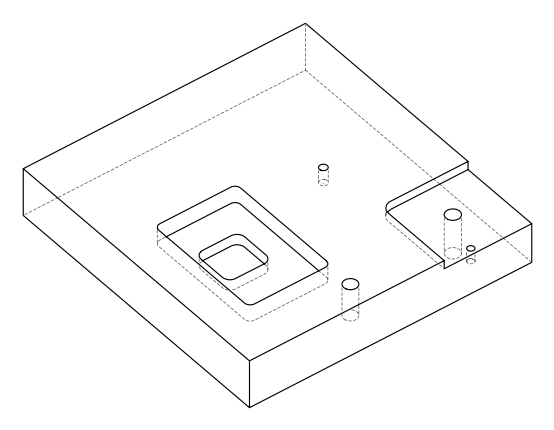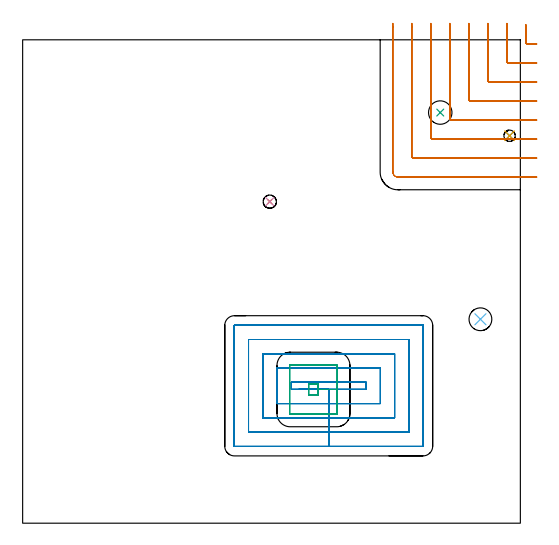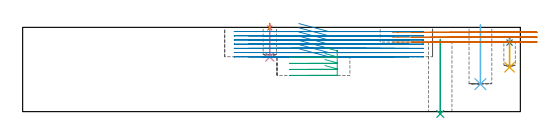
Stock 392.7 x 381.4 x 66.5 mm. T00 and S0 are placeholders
(PLAN: 9 operations, 7 tool changes, 32.8 min)
(1 SPOT_DRILL | STEP1POCKET | NXT0321_9005460120000 | 0.03 min | 0 mm3)
(2 SPOT_DRILL_1 | STEP1POCKET_1 | NXT0321_9005460120000 | 0.03 min | 1196 mm3)
(3 INDEXABLE_INSERT_DRILL_THROUGH_HOLE_FROM_SOLID | STEP1HOLE | NXT0302_008 | 0.24 min | 17848 mm3)
(4 DRILL_BLIND_HOLE_INTO_CENTER | STEP1POCKET | NXT0301_076 | 0.1 min | 1906 mm3)
(5 DRILL_BLIND_HOLE_INTO_CENTER_1 | STEP1POCKET_1 | NXT0301_061 | 0.09 min | 1232 mm3)
(6 INDEXABLE_INSERT_DRILL_BLIND_HOLE_FROM_SOLID | STEP1POCKET_2 | NXT0302_007 | 0.19 min | 11327 mm3)
(7 MILL_CORNER_NOTCH_RECTANGULAR | CORNER_NOTCH_RECTANGULAR | UGT0201_104 | Follow Part, ap 5, ae 75% | 6.79 min | 146945 mm3)
(8 MILL_RECTANGULAR_POCKET | POCKET_RECTANGULAR_STRAIGHT | UGT0201_133 | Follow Part, ap 3.75, ae 75% | 23 min | 419697 mm3)
(9 MILL_RECTANGULAR_POCKET_1 | POCKET_RECTANGULAR_STRAIGHT_1 | UGT0201_104 | Follow Part, ap 5, ae 75% | 2.34 min | 48354 mm3)
(TOOL NXT0321_9005460120000 | NC Spot Drill, 142deg, 12mm, Carbide, Uncoated | D12 PA142 FL30 Z2)
(TOOL NXT0302_008 | Index. Insert Drill 18.5mm [880-D1850L25-05] | D18.5 PA176 FL93 Z2)
(TOOL NXT0301_076 | Carbide Drill 10.5mm [860.1-1050-032A1-MM 2214] | D10.5 PA140 FL55 Z2)
(TOOL NXT0301_061 | Carbide Drill 9mm [860.1-0900-027A1-MM 2214] | D9 PA140 FL47 Z2)
(TOOL NXT0302_007 | Index. Insert Drill 18mm [880-D1800L25-05] | D18 PA176 FL90 Z2)
(TOOL UGT0201_104 | End Mill 20 mm | D20 FL22 Z2)
(TOOL UGT0201_133 | Carbide End Mill 15.0 | D15 FL30 Z4)
(OP 1 SPOT_DRILL)
G17 G21 G94 G90
T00 M6
G54
G17 G0 G90 X195. Y253.7 S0 M3
G43 Z76.5 H0
G94 G81 G98 Z66.048 F250. R69.5
G80
M5
M2
(OP 2 SPOT_DRILL_1)
G17 G21 G94 G90
T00 M6
G54
G17 G0 G90 X384.2 Y305.7 S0 M3
G43 Z76.5 H0
G94 G81 G98 Z54.513 F250. R57.9
G80
M5
M2
(OP 3 INDEXABLE_INSERT_DRILL_THROUGH_HOLE_FROM_SOLID)
G17 G21 G94 G90
T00 M6
G54
G17 G0 G90 X329.5 Y324. S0 M3
G43 Z76.5 H1
G94 G81 G98 Z-1.823 F250. R56.9
G80
M5
M2
(OP 4 DRILL_BLIND_HOLE_INTO_CENTER)
G17 G21 G94 G90
T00 M6
G54
G17 G0 G90 X195. Y253.7 S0 M3
G43 Z76.5 H1
G94 G81 G98 Z43.1 F250. R68.5
G80
M5
M2
(OP 5 DRILL_BLIND_HOLE_INTO_CENTER_1)
G17 G21 G94 G90
T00 M6
G54
G17 G0 G90 X384.2 Y305.7 S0 M3
G43 Z76.5 H1
G94 G81 G98 Z35. F250. R56.9
G80
M5
M2
(OP 6 INDEXABLE_INSERT_DRILL_BLIND_HOLE_FROM_SOLID)
G17 G21 G94 G90
T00 M6
G54
G17 G0 G90 X361.2 Y160.9 S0 M3
G43 Z76.5 H1
G94 G81 G98 Z21.7 F250. R68.5
G80
M5
M2
(OP 7 MILL_CORNER_NOTCH_RECTANGULAR)
G17 G21 G94 G90
T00 M6
G54
G17 G0 G90 X397.1 Y393.38 S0 M3
G43 Z76.5 H0
Z62.633
G94 G1 Y390.38 F250.
Y379.093 F500.
G3 X398.093 Y378.1 R1.
G1 X402.7
X405.7 F250.
G0 Z76.5
X382.1 Y394.4
Z62.633
G1 Y391.4
Y364.093 F500.
G3 X383.093 Y363.1 R1.
G1 X402.7
X405.7 F250.
G0 Z76.5
X367.1 Y394.4
Z62.633
G1 Y391.4
Y349.094 F500.
G3 X368.094 Y348.1 R1.
G1 X402.7
X405.7 F250.
G0 Z76.5
X352.1 Y394.4
Z62.633
G1 Y391.4
Y334.094 F500.
G3 X353.094 Y333.1 R1.
G1 X402.7
X405.7 F250.
G0 Z76.5
X337.1 Y394.4
Z62.633
G1 Y391.4
Y319.094 F500.
G3 X338.094 Y318.1 R1.
G1 X402.7
X405.7 F250.
G0 Z76.5
X322.1 Y394.4
Z62.633
G1 Y391.4
Y304.095 F500.
G3 X323.095 Y303.1 R1.
G1 X402.7
X405.7 F250.
G0 Z76.5
X307.1 Y394.4
Z62.633
G1 Y391.4
Y289.095 F500.
G3 X308.095 Y288.1 R1.
G1 X402.7
X405.7 F250.
G0 Z76.5
X292.1 Y394.4
Z62.633
G1 Y391.4
Y277.1 F500.
G3 X296.1 Y273.1 R4.
G1 X402.7
X405.7 F250.
G0 Z76.5
X397.1 Y393.38
Z58.767
G1 Y390.38
Y379.093 F500.
G3 X398.093 Y378.1 R1.
G1 X402.7
X405.7 F250.
G0 Z76.5
X382.1 Y394.4
Z58.767
G1 Y391.4
Y364.093 F500.
G3 X383.093 Y363.1 R1.
G1 X402.7
X405.7 F250.
G0 Z76.5
X367.1 Y394.4
Z58.767
G1 Y391.4
Y349.094 F500.
G3 X368.094 Y348.1 R1.
G1 X402.7
X405.7 F250.
G0 Z76.5
X352.1 Y394.4
Z58.767
G1 Y391.4
Y334.094 F500.
G3 X353.094 Y333.1 R1.
G1 X402.7
X405.7 F250.
G0 Z76.5
X337.1 Y394.4
Z58.767
G1 Y391.4
Y319.094 F500.
G3 X338.094 Y318.1 R1.
G1 X402.7
X405.7 F250.
G0 Z76.5
X322.1 Y394.4
Z58.767
G1 Y391.4
Y304.095 F500.
G3 X323.095 Y303.1 R1.
G1 X402.7
X405.7 F250.
G0 Z76.5
X307.1 Y394.4
Z58.767
G1 Y391.4
Y289.095 F500.
G3 X308.095 Y288.1 R1.
G1 X402.7
X405.7 F250.
G0 Z76.5
X292.1 Y394.4
Z58.767
G1 Y391.4
Y277.1 F500.
G3 X296.1 Y273.1 R4.
G1 X402.7
X405.7 F250.
G0 Z76.5
X397.1 Y393.38
Z54.9
G1 Y390.38
Y379.093 F500.
G3 X398.093 Y378.1 R1.
G1 X402.7
X405.7 F250.
G0 Z76.5
X382.1 Y394.4
Z54.9
G1 Y391.4
Y364.093 F500.
G3 X383.093 Y363.1 R1.
G1 X402.7
X405.7 F250.
G0 Z76.5
X367.1 Y394.4
Z54.9
G1 Y391.4
Y349.094 F500.
G3 X368.094 Y348.1 R1.
G1 X402.7
X405.7 F250.
G0 Z76.5
X352.1 Y394.4
Z54.9
G1 Y391.4
Y334.094 F500.
G3 X353.094 Y333.1 R1.
G1 X402.7
X405.7 F250.
G0 Z76.5
X337.1 Y394.4
Z54.9
G1 Y391.4
Y319.094 F500.
G3 X338.094 Y318.1 R1.
G1 X402.7
X405.7 F250.
G0 Z76.5
X322.1 Y394.4
Z54.9
G1 Y391.4
Y304.095 F500.
G3 X323.095 Y303.1 R1.
G1 X402.7
X405.7 F250.
G0 Z76.5
X307.1 Y394.4
Z54.9
G1 Y391.4
Y289.095 F500.
G3 X308.095 Y288.1 R1.
G1 X402.7
X405.7 F250.
G0 Z76.5
X292.1 Y394.4
Z54.9
G1 Y391.4
Y277.1 F500.
G3 X296.1 Y273.1 R4.
G1 X402.7
X405.7 F250.
G0 Z76.5
M5
M2
(OP 8 MILL_RECTANGULAR_POCKET)
G17 G21 G94 G90
T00 M6
G54
G17 G0 G90 X217.935 Y105.6 S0 M3
G43 Z76.5 H0
Z69.5
G94 G1 X241.5 Z63.186 F250.
X271. F500.
Y111.2
X212.
Y105.6
X241.5
Y94.35
X282.25
Y122.45
X200.75
Y94.35
X241.5
Y83.1
X293.5
Y133.7
X189.5
Y83.1
X241.5
Y71.85
X304.75
Y144.95
X178.25
Y71.85
X241.5
Y60.6
X315.9
X315.955 Y60.605
X315.995 Y60.645
X316. Y60.7
Y156.1
X315.995 Y156.155
X315.955 Y156.195
X315.9 Y156.2
X167.1
X167.045 Y156.195
X167.005 Y156.155
X167. Y156.1
Y60.7
X167.005 Y60.645
X167.045 Y60.605
X167.1 Y60.6
X241.5
X242.5
G0 X217.935 Y105.6 Z66.186
G1 X241.5 Z59.871 F250.
X271. F500.
Y111.2
X212.
Y105.6
X241.5
Y94.35
X282.25
Y122.45
X200.75
Y94.35
X241.5
Y83.1
X293.5
Y133.7
X189.5
Y83.1
X241.5
Y71.85
X304.75
Y144.95
X178.25
Y71.85
X241.5
Y60.6
X315.9
X315.955 Y60.605
X315.995 Y60.645
X316. Y60.7
Y156.1
X315.995 Y156.155
X315.955 Y156.195
X315.9 Y156.2
X167.1
X167.045 Y156.195
X167.005 Y156.155
X167. Y156.1
Y60.7
X167.005 Y60.645
X167.045 Y60.605
X167.1 Y60.6
X241.5
X242.5
G0 X217.935 Y105.6 Z62.871
G1 X241.5 Z56.557 F250.
X271. F500.
Y111.2
X212.
Y105.6
X241.5
Y94.35
X282.25
Y122.45
X200.75
Y94.35
X241.5
Y83.1
X293.5
Y133.7
X189.5
Y83.1
X241.5
Y71.85
X304.75
Y144.95
X178.25
Y71.85
X241.5
Y60.6
X315.9
X315.955 Y60.605
X315.995 Y60.645
X316. Y60.7
Y156.1
X315.995 Y156.155
X315.955 Y156.195
X315.9 Y156.2
X167.1
X167.045 Y156.195
X167.005 Y156.155
X167. Y156.1
Y60.7
X167.005 Y60.645
X167.045 Y60.605
X167.1 Y60.6
X241.5
X242.5
G0 X217.935 Y105.6 Z59.557
G1 X241.5 Z53.243 F250.
X271. F500.
Y111.2
X212.
Y105.6
X241.5
Y94.35
X282.25
Y122.45
X200.75
Y94.35
X241.5
Y83.1
X293.5
Y133.7
X189.5
Y83.1
X241.5
Y71.85
X304.75
Y144.95
X178.25
Y71.85
X241.5
Y60.6
X315.9
X315.955 Y60.605
X315.995 Y60.645
X316. Y60.7
Y156.1
X315.995 Y156.155
X315.955 Y156.195
X315.9 Y156.2
X167.1
X167.045 Y156.195
X167.005 Y156.155
X167. Y156.1
Y60.7
X167.005 Y60.645
X167.045 Y60.605
X167.1 Y60.6
X241.5
X242.5
G0 X217.935 Y105.6 Z56.243
G1 X241.5 Z49.929 F250.
X271. F500.
Y111.2
X212.
Y105.6
X241.5
Y94.35
X282.25
Y122.45
X200.75
Y94.35
X241.5
Y83.1
X293.5
Y133.7
X189.5
Y83.1
X241.5
Y71.85
X304.75
Y144.95
X178.25
Y71.85
X241.5
Y60.6
X315.9
X315.955 Y60.605
X315.995 Y60.645
X316. Y60.7
Y156.1
X315.995 Y156.155
X315.955 Y156.195
X315.9 Y156.2
X167.1
X167.045 Y156.195
X167.005 Y156.155
X167. Y156.1
Y60.7
X167.005 Y60.645
X167.045 Y60.605
X167.1 Y60.6
X241.5
X242.5
G0 X217.935 Y105.6 Z52.929
G1 X241.5 Z46.614 F250.
X271. F500.
Y111.2
X212.
Y105.6
X241.5
Y94.35
X282.25
Y122.45
X200.75
Y94.35
X241.5
Y83.1
X293.5
Y133.7
X189.5
Y83.1
X241.5
Y71.85
X304.75
Y144.95
X178.25
Y71.85
X241.5
Y60.6
X315.9
X315.955 Y60.605
X315.995 Y60.645
X316. Y60.7
Y156.1
X315.995 Y156.155
X315.955 Y156.195
X315.9 Y156.2
X167.1
X167.045 Y156.195
X167.005 Y156.155
X167. Y156.1
Y60.7
X167.005 Y60.645
X167.045 Y60.605
X167.1 Y60.6
X241.5
X242.5
G0 X217.935 Y105.6 Z49.614
G1 X241.5 Z43.3 F250.
X271. F500.
Y111.2
X212.
Y105.6
X241.5
Y94.35
X282.25
Y122.45
X200.75
Y94.35
X241.5
Y83.1
X293.5
Y133.7
X189.5
Y83.1
X241.5
Y71.85
X304.75
Y144.95
X178.25
Y71.85
X241.5
Y60.6
X315.9
X315.955 Y60.605
X315.995 Y60.645
X316. Y60.7
Y156.1
X315.995 Y156.155
X315.955 Y156.195
X315.9 Y156.2
X167.1
X167.045 Y156.195
X167.005 Y156.155
X167. Y156.1
Y60.7
X167.005 Y60.645
X167.045 Y60.605
X167.1 Y60.6
X241.5
X242.5
G0 Z76.5
M5
M2
(OP 9 MILL_RECTANGULAR_POCKET_1)
G17 G21 G94 G90
T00 M6
G54
G17 G0 G90 X238.555 Y86.1 S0 M3
G43 Z76.5 H0
Z50.55
G94 G1 X247.8 Z48.073 F250.
X247.863 Z48.056
X248.021 Y86.16 Z48.011
X248.14 Y86.279 Z47.966
X248.2 Y86.437 Z47.92
Y105.5 Z42.812
X233.2
Y109.9 F500.
X225.7
Y101.1
X233.2
Y105.5
X248.2
Y124.5
G3 X247.8 Y124.9 R0.4
G1 X211.1
G3 X210.7 Y124.5 R0.4
G1 Y86.5
G3 X211.1 Y86.1 R0.4
G1 X247.8
G3 X248.2 Y86.5 R0.4
G1 Y105.5
Y106.5
G0 X238.555 Y86.1 Z45.812
G1 X247.8 Z43.335 F250.
X247.863 Z43.318
X248.021 Y86.16 Z43.273
X248.14 Y86.279 Z43.228
X248.2 Y86.437 Z43.183
Y105.5 Z38.075
X233.2
Y109.9 F500.
X225.7
Y101.1
X233.2
Y105.5
X248.2
Y124.5
G3 X247.8 Y124.9 R0.4
G1 X211.1
G3 X210.7 Y124.5 R0.4
G1 Y86.5
G3 X211.1 Y86.1 R0.4
G1 X247.8
G3 X248.2 Y86.5 R0.4
G1 Y105.5
Y106.5
G0 X238.555 Y86.1 Z41.075
G1 X247.8 Z38.598 F250.
X247.863 Z38.581
X248.021 Y86.16 Z38.536
X248.14 Y86.279 Z38.491
X248.2 Y86.437 Z38.446
Y105.5 Z33.337
X233.2
Y109.9 F500.
X225.7
Y101.1
X233.2
Y105.5
X248.2
Y124.5
G3 X247.8 Y124.9 R0.4
G1 X211.1
G3 X210.7 Y124.5 R0.4
G1 Y86.5
G3 X211.1 Y86.1 R0.4
G1 X247.8
G3 X248.2 Y86.5 R0.4
G1 Y105.5
Y106.5
G0 X238.555 Y86.1 Z36.337
G1 X247.8 Z33.86 F250.
X247.863 Z33.843
X248.021 Y86.16 Z33.798
X248.14 Y86.279 Z33.753
X248.2 Y86.437 Z33.708
Y105.5 Z28.6
X233.2
Y109.9 F500.
X225.7
Y101.1
X233.2
Y105.5
X248.2
Y124.5
G3 X247.8 Y124.9 R0.4
G1 X211.1
G3 X210.7 Y124.5 R0.4
G1 Y86.5
G3 X211.1 Y86.1 R0.4
G1 X247.8
G3 X248.2 Y86.5 R0.4
G1 Y105.5
Y106.5
G0 Z76.5
M5
M2
